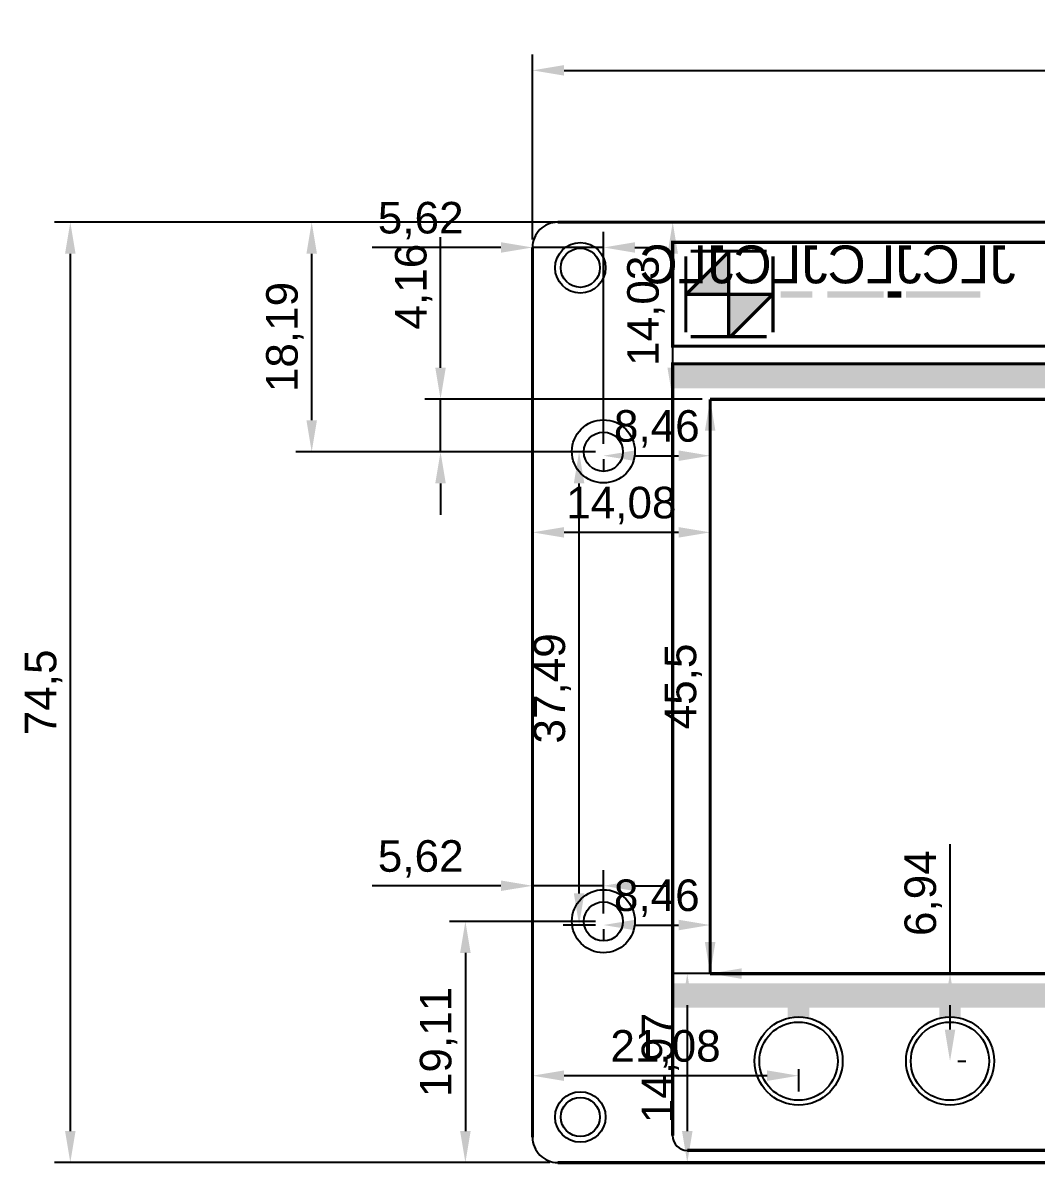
# Model space of a CAD drawing. Header units: millimetres. Extents: x -39 to 155, y -17 to 91.
# Drawn here: x -39.4 to 40.9, y 0.4 to 90.9 of the extents above; entities that cross this region are included whole.
import ezdxf

# ---------------------------------------------------------------- set-up
doc = ezdxf.new("R2010")
doc.units = ezdxf.units.MM
for name, color, linetype, true_color in [('BoardOutLine', 6, 'Continuous', 0xff00ff), ('Multi-Layer', 7, 'Continuous', 0xc0c0c0), ('TopSilkLayer', 7, 'Continuous', 0xffcc00)]:
    doc.layers.add(name, color=color, linetype=linetype, true_color=true_color)
doc.layers.add('BottomSilkLayer', color=7, linetype='Continuous')
doc.styles.get("Standard").update_dxf_attribs({"font": 'arial.ttf'})
doc.dimstyles.new('ISO-25', dxfattribs={"dimtxt": 2.5, "dimasz": 2.5, "dimexe": 1.25, "dimexo": 0.625, "dimtad": 1, "dimtxsty": 'Standard', "dimcen": 2.5, "dimadec": 0, "dimazin": 0, "dimtfac": 1, "dimtmove": 0, "dimatfit": 3, "dimfxl": 1, "dimarcsym": 0})

# ---------------------------------------------------------------- blocks, each defined once
blk = doc.blocks.new('*D2')
at = {"color": 0, "lineweight": -2, "transparency": 16777216}
for p, q in [((2.316, 75.057), (-36.933, 75.057)), ((-35.683, 72.557), (-35.683, 3.057)), ((2.316, 0.557), (-36.933, 0.557))]:
    blk.add_line(p, q, dxfattribs=at)
at = {"color": 0, "transparency": 16777216}
for points in [[(-36.1, 72.557), (-35.267, 72.557), (-35.683, 75.057)], [(-36.1, 3.057), (-35.267, 3.057), (-35.683, 0.557)]]:
    blk.add_solid(points, dxfattribs=at)
at = {"layer": 'Defpoints', "color": 0, "transparency": 16777216}
for p in [(2.941, 75.057), (-35.683, 0.557), (2.941, 0.557)]:
    blk.add_point(p, dxfattribs=at)
at = {"color": 0, "transparency": 16777216, "insert": (-37.806, 37.807), "char_height": 2.5, "attachment_point": 5, "rotation": 90}
blk.add_mtext('74,5', dxfattribs=at)
blk = doc.blocks.new('*D3')
at = {"color": 0, "lineweight": -2, "transparency": 16777216}
for p, q in [((0.942, 73.682), (0.942, 88.337)), ((127.642, 73.682), (127.642, 88.337)), ((3.442, 87.087), (125.142, 87.087))]:
    blk.add_line(p, q, dxfattribs=at)
at = {"color": 0, "transparency": 16777216}
for points in [[(3.442, 87.504), (3.442, 86.67), (0.942, 87.087)], [(125.142, 87.504), (125.142, 86.67), (127.642, 87.087)]]:
    blk.add_solid(points, dxfattribs=at)
at = {"layer": 'Defpoints', "color": 0, "transparency": 16777216}
for p in [(127.642, 87.087), (0.942, 73.057), (127.642, 73.057)]:
    blk.add_point(p, dxfattribs=at)
at = {"color": 0, "transparency": 16777216, "insert": (64.292, 89.214), "char_height": 2.5, "attachment_point": 5}
blk.add_mtext('126,7', dxfattribs=at)
blk = doc.blocks.new('*D4')
at = {"color": 0, "lineweight": -2, "transparency": 16777216}
for p, q in [((15.019, 16.154), (15.019, 16.779)), ((74.62, 15.529), (17.519, 15.529)), ((77.12, 14.905), (77.12, 14.279))]:
    blk.add_line(p, q, dxfattribs=at)
at = {"color": 0, "transparency": 16777216}
for points in [[(17.519, 15.946), (17.519, 15.113), (15.019, 15.529)], [(74.62, 15.946), (74.62, 15.113), (77.12, 15.529)]]:
    blk.add_solid(points, dxfattribs=at)
at = {"layer": 'Defpoints', "color": 0, "transparency": 16777216}
for p in [(15.019, 15.529), (15.019, 15.529), (77.12, 15.53)]:
    blk.add_point(p, dxfattribs=at)
at = {"color": 0, "transparency": 16777216, "insert": (46.07, 17.657), "char_height": 2.5, "attachment_point": 5}
blk.add_mtext('62,1', dxfattribs=at)
blk = doc.blocks.new('*D5')
at = {"color": 0, "lineweight": -2, "transparency": 16777216}
for p, q in [((14.394, 61.031), (13.769, 61.031)), ((15.019, 58.531), (15.019, 18.029)), ((14.394, 15.529), (13.769, 15.529))]:
    blk.add_line(p, q, dxfattribs=at)
at = {"color": 0, "transparency": 16777216}
for points in [[(14.603, 58.531), (15.436, 58.531), (15.019, 61.031)], [(14.603, 18.029), (15.436, 18.029), (15.019, 15.529)]]:
    blk.add_solid(points, dxfattribs=at)
at = {"layer": 'Defpoints', "color": 0, "transparency": 16777216}
for p in [(15.019, 61.031), (15.019, 15.529), (15.019, 15.529)]:
    blk.add_point(p, dxfattribs=at)
at = {"color": 0, "transparency": 16777216, "insert": (12.897, 38.28), "char_height": 2.5, "attachment_point": 5, "rotation": 90}
blk.add_mtext('45,5', dxfattribs=at)
blk = doc.blocks.new('*D7')
at = {"color": 0, "lineweight": -2, "transparency": 16777216}
for p, q in [((0.942, 73.682), (0.942, 74.307)), ((6.561, 57.495), (6.561, 74.307)), ((-1.558, 73.057), (-11.777, 73.057)), ((6.561, 73.057), (0.942, 73.057)), ((9.061, 73.057), (11.561, 73.057))]:
    blk.add_line(p, q, dxfattribs=at)
at = {"color": 0, "transparency": 16777216}
for points in [[(-1.558, 73.474), (-1.558, 72.64), (0.942, 73.057)], [(9.061, 73.474), (9.061, 72.64), (6.561, 73.057)]]:
    blk.add_solid(points, dxfattribs=at)
at = {"layer": 'Defpoints', "color": 0, "transparency": 16777216}
for p in [(0.942, 73.057), (0.942, 73.057), (6.561, 56.87)]:
    blk.add_point(p, dxfattribs=at)
at = {"color": 0, "transparency": 16777216, "insert": (-7.918, 75.184), "char_height": 2.5, "attachment_point": 5}
blk.add_mtext('5,62', dxfattribs=at)
blk = doc.blocks.new('*D8')
at = {"color": 0, "lineweight": -2, "transparency": 16777216}
for p, q in [((6.561, 56.275), (6.561, 55.308)), ((9.061, 56.558), (12.519, 56.558)), ((15.019, 56.275), (15.019, 55.308))]:
    blk.add_line(p, q, dxfattribs=at)
at = {"color": 0, "transparency": 16777216}
for points in [[(9.061, 56.975), (9.061, 56.142), (6.561, 56.558)], [(12.519, 56.975), (12.519, 56.142), (15.019, 56.558)]]:
    blk.add_solid(points, dxfattribs=at)
at = {"layer": 'Defpoints', "color": 0, "transparency": 16777216}
for p in [(6.561, 56.9), (15.019, 56.9), (15.019, 56.558)]:
    blk.add_point(p, dxfattribs=at)
at = {"color": 0, "transparency": 16777216, "insert": (10.79, 58.686), "char_height": 2.5, "attachment_point": 5}
blk.add_mtext('8,46', dxfattribs=at)
blk = doc.blocks.new('*D9')
at = {"color": 0, "lineweight": -2, "transparency": 16777216}
for p, q in [((15.019, 16.154), (15.019, 20.626)), ((6.561, 19.042), (6.561, 18.126)), ((9.061, 19.376), (12.519, 19.376))]:
    blk.add_line(p, q, dxfattribs=at)
at = {"color": 0, "transparency": 16777216}
for points in [[(9.061, 19.793), (9.061, 18.96), (6.561, 19.376)], [(12.519, 19.793), (12.519, 18.96), (15.019, 19.376)]]:
    blk.add_solid(points, dxfattribs=at)
at = {"layer": 'Defpoints', "color": 0, "transparency": 16777216}
for p in [(6.561, 19.667), (15.019, 19.376), (15.019, 15.529)]:
    blk.add_point(p, dxfattribs=at)
at = {"color": 0, "transparency": 16777216, "insert": (10.79, 21.504), "char_height": 2.5, "attachment_point": 5}
blk.add_mtext('8,46', dxfattribs=at)
blk = doc.blocks.new('*D10')
at = {"color": 0, "lineweight": -2, "transparency": 16777216}
for p, q in [((5.936, 56.87), (3.383, 56.87)), ((4.633, 21.876), (4.633, 54.37)), ((5.936, 19.376), (3.383, 19.376))]:
    blk.add_line(p, q, dxfattribs=at)
at = {"color": 0, "transparency": 16777216}
for points in [[(4.216, 54.37), (5.05, 54.37), (4.633, 56.87)], [(4.216, 21.876), (5.05, 21.876), (4.633, 19.376)]]:
    blk.add_solid(points, dxfattribs=at)
at = {"layer": 'Defpoints', "color": 0, "transparency": 16777216}
for p in [(4.633, 56.87), (6.561, 56.87), (6.561, 19.376)]:
    blk.add_point(p, dxfattribs=at)
at = {"color": 0, "transparency": 16777216, "insert": (2.506, 38.123), "char_height": 2.5, "attachment_point": 5, "rotation": 90}
blk.add_mtext('37,49', dxfattribs=at)
blk = doc.blocks.new('*D13')
at = {"color": 0, "lineweight": -2, "transparency": 16777216}
for p, q in [((0.942, 3.182), (0.942, 8.691)), ((19.523, 7.441), (3.442, 7.441)), ((22.023, 7.965), (22.023, 6.191))]:
    blk.add_line(p, q, dxfattribs=at)
at = {"color": 0, "transparency": 16777216}
for points in [[(3.442, 7.858), (3.442, 7.025), (0.942, 7.441)], [(19.523, 7.858), (19.523, 7.025), (22.023, 7.441)]]:
    blk.add_solid(points, dxfattribs=at)
at = {"layer": 'Defpoints', "color": 0, "transparency": 16777216}
for p in [(22.023, 8.59), (0.942, 7.441), (0.942, 2.557)]:
    blk.add_point(p, dxfattribs=at)
at = {"color": 0, "transparency": 16777216, "insert": (11.482, 9.569), "char_height": 2.5, "attachment_point": 5}
blk.add_mtext('21,08', dxfattribs=at)
blk = doc.blocks.new('*D14')
at = {"color": 0, "lineweight": -2, "transparency": 16777216}
for p, q in [((34.027, 15.529), (34.027, 25.777)), ((34.645, 15.529), (35.277, 15.529)), ((34.027, 11.09), (34.027, 13.029)), ((34.645, 8.59), (35.277, 8.59))]:
    blk.add_line(p, q, dxfattribs=at)
at = {"color": 0, "transparency": 16777216}
for points in [[(33.61, 13.029), (34.444, 13.029), (34.027, 15.529)], [(33.61, 11.09), (34.444, 11.09), (34.027, 8.59)]]:
    blk.add_solid(points, dxfattribs=at)
at = {"layer": 'Defpoints', "color": 0, "transparency": 16777216}
for p in [(34.02, 15.529), (34.027, 15.529), (34.02, 8.59)]:
    blk.add_point(p, dxfattribs=at)
at = {"color": 0, "transparency": 16777216, "insert": (31.9, 21.903), "char_height": 2.5, "attachment_point": 5, "rotation": 90}
blk.add_mtext('6,94', dxfattribs=at)
blk = doc.blocks.new('*D17')
at = {"color": 0, "lineweight": -2, "transparency": 16777216}
for p, q in [((7.234, 75.057), (13.302, 75.057)), ((12.052, 63.531), (12.052, 72.557)), ((14.394, 61.031), (10.802, 61.031))]:
    blk.add_line(p, q, dxfattribs=at)
at = {"color": 0, "transparency": 16777216}
for points in [[(11.636, 72.557), (12.469, 72.557), (12.052, 75.057)], [(11.636, 63.531), (12.469, 63.531), (12.052, 61.031)]]:
    blk.add_solid(points, dxfattribs=at)
at = {"layer": 'Defpoints', "color": 0, "transparency": 16777216}
for p in [(6.609, 75.057), (12.052, 75.057), (15.019, 61.031)]:
    blk.add_point(p, dxfattribs=at)
at = {"color": 0, "transparency": 16777216, "insert": (9.925, 68.044), "char_height": 2.5, "attachment_point": 5, "rotation": 90}
blk.add_mtext('14,03', dxfattribs=at)
blk = doc.blocks.new('*D19')
at = {"color": 0, "lineweight": -2, "transparency": 16777216}
for p, q in [((0.942, 72.432), (0.942, 49.238)), ((15.019, 60.406), (15.019, 49.238)), ((12.519, 50.488), (3.442, 50.488))]:
    blk.add_line(p, q, dxfattribs=at)
at = {"color": 0, "transparency": 16777216}
for points in [[(3.442, 50.904), (3.442, 50.071), (0.942, 50.488)], [(12.519, 50.904), (12.519, 50.071), (15.019, 50.488)]]:
    blk.add_solid(points, dxfattribs=at)
at = {"layer": 'Defpoints', "color": 0, "transparency": 16777216}
for p in [(0.942, 73.057), (15.019, 61.031), (0.942, 50.488)]:
    blk.add_point(p, dxfattribs=at)
at = {"color": 0, "transparency": 16777216, "insert": (7.98, 52.615), "char_height": 2.5, "attachment_point": 5}
blk.add_mtext('14,08', dxfattribs=at)
blk = doc.blocks.new('*D20')
at = {"color": 0, "lineweight": -2, "transparency": 16777216}
for p, q in [((5.936, 19.667), (-5.627, 19.667)), ((-4.377, 17.167), (-4.377, 3.057)), ((2.316, 0.557), (-5.627, 0.557))]:
    blk.add_line(p, q, dxfattribs=at)
at = {"color": 0, "transparency": 16777216}
for points in [[(-4.793, 17.167), (-3.96, 17.167), (-4.377, 19.667)], [(-4.793, 3.057), (-3.96, 3.057), (-4.377, 0.557)]]:
    blk.add_solid(points, dxfattribs=at)
at = {"layer": 'Defpoints', "color": 0, "transparency": 16777216}
for p in [(6.561, 19.667), (-4.377, 0.557), (2.941, 0.557)]:
    blk.add_point(p, dxfattribs=at)
at = {"color": 0, "transparency": 16777216, "insert": (-6.504, 10.112), "char_height": 2.5, "attachment_point": 5, "rotation": 90}
blk.add_mtext('19,11', dxfattribs=at)
blk = doc.blocks.new('*D21')
at = {"color": 0, "lineweight": -2, "transparency": 16777216}
for p, q in [((0.942, 20.292), (0.942, 23.736)), ((6.561, 20.292), (6.561, 23.736)), ((-1.558, 22.486), (-11.777, 22.486)), ((6.561, 22.486), (0.942, 22.486)), ((9.061, 22.486), (11.561, 22.486))]:
    blk.add_line(p, q, dxfattribs=at)
at = {"color": 0, "transparency": 16777216}
for points in [[(-1.558, 22.903), (-1.558, 22.07), (0.942, 22.486)], [(9.061, 22.903), (9.061, 22.07), (6.561, 22.486)]]:
    blk.add_solid(points, dxfattribs=at)
at = {"layer": 'Defpoints', "color": 0, "transparency": 16777216}
for p in [(0.942, 22.486), (0.942, 19.667), (6.561, 19.667)]:
    blk.add_point(p, dxfattribs=at)
at = {"color": 0, "transparency": 16777216, "insert": (-7.918, 24.614), "char_height": 2.5, "attachment_point": 5}
blk.add_mtext('5,62', dxfattribs=at)
blk = doc.blocks.new('*D22')
at = {"color": 0, "lineweight": -2, "transparency": 16777216}
for p, q in [((5.984, 75.057), (-17.807, 75.057)), ((-16.557, 59.37), (-16.557, 72.557)), ((5.936, 56.87), (-17.807, 56.87))]:
    blk.add_line(p, q, dxfattribs=at)
at = {"color": 0, "transparency": 16777216}
for points in [[(-16.974, 72.557), (-16.14, 72.557), (-16.557, 75.057)], [(-16.974, 59.37), (-16.14, 59.37), (-16.557, 56.87)]]:
    blk.add_solid(points, dxfattribs=at)
at = {"layer": 'Defpoints', "color": 0, "transparency": 16777216}
for p in [(-16.557, 75.057), (6.609, 75.057), (6.561, 56.87)]:
    blk.add_point(p, dxfattribs=at)
at = {"color": 0, "transparency": 16777216, "insert": (-18.684, 65.964), "char_height": 2.5, "attachment_point": 5, "rotation": 90}
blk.add_mtext('18,19', dxfattribs=at)
blk = doc.blocks.new('*D32')
at = {"color": 0, "lineweight": -2, "transparency": 16777216}
for p, q in [((29.793, 15.529), (11.956, 15.529)), ((13.206, 13.029), (13.206, 3.057)), ((3.566, 0.557), (14.456, 0.557))]:
    blk.add_line(p, q, dxfattribs=at)
at = {"color": 0, "transparency": 16777216}
for points in [[(12.789, 13.029), (13.623, 13.029), (13.206, 15.529)], [(12.789, 3.057), (13.623, 3.057), (13.206, 0.557)]]:
    blk.add_solid(points, dxfattribs=at)
at = {"layer": 'Defpoints', "color": 0, "transparency": 16777216}
for p in [(30.418, 15.529), (2.941, 0.557), (13.206, 0.557)]:
    blk.add_point(p, dxfattribs=at)
at = {"color": 0, "transparency": 16777216, "insert": (11.079, 8.043), "char_height": 2.5, "attachment_point": 5, "rotation": 90}
blk.add_mtext('14,97', dxfattribs=at)
blk = doc.blocks.new('*D34')
at = {"color": 0, "lineweight": -2, "transparency": 16777216}
for p, q in [((-6.347, 63.531), (-6.347, 73.874)), ((14.394, 61.031), (-7.597, 61.031)), ((-6.347, 56.87), (-6.347, 61.031)), ((5.936, 56.87), (-7.597, 56.87)), ((-6.347, 54.37), (-6.347, 51.87))]:
    blk.add_line(p, q, dxfattribs=at)
at = {"color": 0, "transparency": 16777216}
for points in [[(-6.764, 63.531), (-5.931, 63.531), (-6.347, 61.031)], [(-6.764, 54.37), (-5.931, 54.37), (-6.347, 56.87)]]:
    blk.add_solid(points, dxfattribs=at)
at = {"layer": 'Defpoints', "color": 0, "transparency": 16777216}
for p in [(-6.347, 61.031), (15.019, 61.031), (6.561, 56.87)]:
    blk.add_point(p, dxfattribs=at)
at = {"color": 0, "transparency": 16777216, "insert": (-8.475, 69.952), "char_height": 2.5, "attachment_point": 5, "rotation": 90}
blk.add_mtext('4,16', dxfattribs=at)

msp = doc.modelspace()

# ---------------------------------------------------------------- hatches: boundary and pattern name
at = {"layer": 'TopSilkLayer'}
for points in [[(13.171, 69.39), (13.285, 69.516), (13.302, 69.516), (16.491, 72.6), (16.491, 69.38), (16.461, 69.35), (19.931, 69.35), (16.571, 65.99), (16.571, 69.24), (16.461, 69.35), (16.451, 69.35), (13.341, 69.279), (13.171, 69.39)], [(20.601, 69.57), (23.111, 69.57), (23.111, 69.07), (20.601, 69.07), (20.601, 69.57)], [(24.311, 69.57), (28.771, 69.57), (28.771, 69.07), (24.311, 69.07), (24.311, 69.57)], [(29.081, 69.57), (30.171, 69.57), (30.171, 69.07), (29.081, 69.07), (29.081, 69.57)], [(30.531, 69.57), (36.431, 69.57), (36.431, 69.07), (30.531, 69.07), (30.531, 69.57)], [(12.042, 63.84), (79.732, 63.84), (79.732, 61.91), (12.042, 61.91), (12.042, 63.84)], [(12.041, 14.76), (79.732, 14.76), (79.732, 12.83), (12.041, 12.83), (12.041, 14.76)], [(21.172, 12.898), (22.881, 12.898), (22.881, 11.989), (21.172, 11.989), (21.172, 12.898)], [(33.172, 12.898), (34.881, 12.898), (34.881, 11.988), (33.172, 11.988), (33.172, 12.898)]]:
    msp.add_hatch(color=256, dxfattribs=at).paths.add_polyline_path(points)

# ---------------------------------------------------------------- linework, layer by layer
at = {"layer": 'BoardOutLine', "const_width": 0.254}
for points in [[(2.941, 75.057), (2.941, 75.057), (6.609, 75.057)], [(6.609, 75.057), (6.609, 75.057), (122.174, 75.057)], [(0.942, 2.557), (0.942, 2.557), (0.942, 73.057)], [(15.019, 61.031), (15.019, 61.031), (77.119, 61.031)], [(15.019, 61.031), (15.019, 61.031), (15.019, 15.529)], [(15.019, 15.529), (15.019, 15.529), (77.12, 15.529)], [(125.642, 0.557), (125.642, 0.557), (2.941, 0.557)]]:
    msp.add_lwpolyline(points, dxfattribs=at)
at = {"layer": 'BoardOutLine'}
for centre, start, end in [((2.941, 73.057), 90, 180.00073), ((2.941, 2.557), 179.99927, 270)]:
    msp.add_arc(centre, 2, start, end, dxfattribs=at)
at = {"layer": 'Multi-Layer'}
for centre, radius in [((4.732, 71.447), 1.55), ((6.561, 56.87), 1.55), ((6.561, 19.667), 1.55), ((22.023, 8.59), 3.1), ((34.02, 8.59), 3.1), ((4.732, 4.167), 1.55)]:
    msp.add_circle(centre, radius, dxfattribs=at)
at = {"layer": 'TopSilkLayer', "const_width": 0.254}
for points in [[(74.602, 73.467), (12.052, 73.467), (12.052, 65.237), (21.562, 65.237)], [(13.091, 69.324), (13.091, 69.324), (16.543, 72.761)], [(13.091, 72.36), (13.091, 72.36), (13.091, 66.34)], [(13.481, 72.76), (13.481, 72.76), (19.501, 72.76)], [(16.491, 72.76), (16.491, 72.76), (16.491, 65.988)], [(19.991, 72.36), (19.991, 72.36), (19.991, 66.34)], [(13.091, 69.35), (13.091, 69.35), (19.992, 69.35)], [(16.492, 65.989), (16.632, 65.989), (19.992, 69.349)], [(13.481, 65.989), (13.481, 65.989), (19.501, 65.989)], [(21.562, 65.237), (21.562, 65.237), (75.862, 65.237)], [(79.708, 62.422), (79.708, 63.84), (12.042, 63.84), (12.042, 62.471)], [(12.041, 61.25), (12.041, 62.581), (12.07, 62.61)], [(12.041, 2.69), (12.041, 2.69), (12.041, 61.47)], [(78.699, 1.525), (78.699, 1.525), (13.206, 1.525)]]:
    msp.add_lwpolyline(points, dxfattribs=at)
at = {"layer": 'TopSilkLayer'}
for centre, radius in [((4.732, 71.447), 2), ((6.561, 56.9), 2.5), ((6.561, 19.677), 2.5), ((22.027, 8.604), 3.487), ((34.027, 8.604), 3.487), ((4.732, 4.167), 2)]:
    msp.add_circle(centre, radius, dxfattribs=at)
msp.add_arc((13.206, 2.69), 1.164, 180, 270, dxfattribs=at)

# ---------------------------------------------------------------- texts
at = {"layer": 'BottomSilkLayer', "text_generation_flag": 2}
msp.add_text('JLCJLCJLCJLC', height=3, dxfattribs=at).set_placement((39.231, 70.215))

# ---------------------------------------------------------------- dimensions: what is measured, and where the dimension line sits
for base, p1, p2, picture, middle in [((127.642, 87.087), (0.942, 73.057), (127.642, 73.057), '*D3', (64.292, 89.214)), ((0.942, 73.057), (6.561, 56.87), (0.942, 73.057), '*D7', (-7.918, 75.184)), ((0.942, 50.488), (15.019, 61.031), (0.942, 73.057), '*D19', (7.98, 52.615)), ((15.019, 56.558), (6.561, 56.9), (15.019, 56.9), '*D8', (10.79, 58.686)), ((0.942, 22.486), (6.561, 19.667), (0.942, 19.667), '*D21', (-7.918, 24.614)), ((15.019, 19.376), (6.561, 19.667), (15.019, 15.529), '*D9', (10.79, 21.504)), ((15.019, 15.529), (77.12, 15.53), (15.019, 15.529), '*D4', (46.07, 17.657)), ((0.942, 7.441), (22.023, 8.59), (0.942, 2.557), '*D13', (11.482, 9.569))]:
    dim = msp.add_linear_dim(base=base, p1=p1, p2=p2, dimstyle='ISO-25')
    dim.commit()
    dim.dimension.update_dxf_attribs({"geometry": picture, "text_midpoint": middle})
for base, p1, p2, picture, middle in [((-35.683, 0.557), (2.941, 75.057), (2.941, 0.557), '*D2', (-37.806, 37.807)), ((-16.557, 75.057), (6.561, 56.87), (6.609, 75.057), '*D22', (-18.684, 65.964)), ((12.052, 75.057), (15.019, 61.031), (6.609, 75.057), '*D17', (9.925, 68.044)), ((-6.347, 61.031), (6.561, 56.87), (15.019, 61.031), '*D34', (-8.475, 69.952)), ((15.019, 15.529), (15.019, 61.031), (15.019, 15.529), '*D5', (12.897, 38.28)), ((4.633, 56.87), (6.561, 19.376), (6.561, 56.87), '*D10', (2.506, 38.123)), ((34.027, 15.529), (34.02, 8.59), (34.02, 15.529), '*D14', (31.9, 21.903)), ((-4.377, 0.557), (6.561, 19.667), (2.941, 0.557), '*D20', (-6.504, 10.112)), ((13.206, 0.557), (30.418, 15.529), (2.941, 0.557), '*D32', (11.079, 8.043))]:
    dim = msp.add_linear_dim(base=base, p1=p1, p2=p2, angle=90, dimstyle='ISO-25')
    dim.commit()
    dim.dimension.update_dxf_attribs({"geometry": picture, "text_midpoint": middle})

doc.saveas('drawing.dxf')
